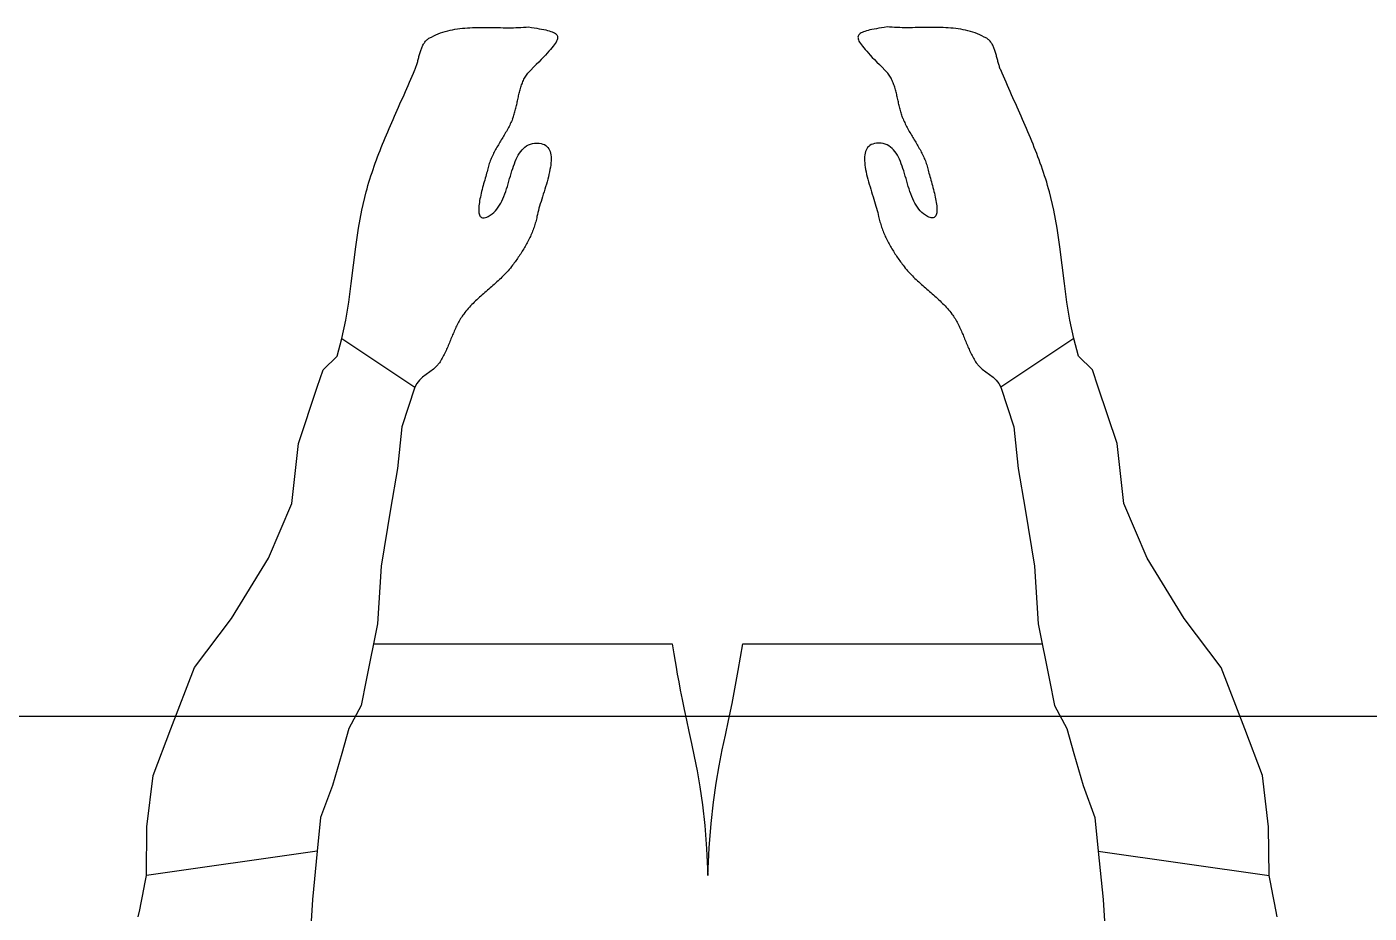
# Model space of a CAD drawing. Header units: millimetres. Extents: x -155 to 94595, y -3153 to 63413.
# Drawn here: x 90426 to 91001, y 42003 to 42382 of the extents above; entities that cross this region are included whole.
import ezdxf

# ---------------------------------------------------------------- set-up
doc = ezdxf.new("R2010")
doc.units = ezdxf.units.MM
doc.layers.add('int', color=185, linetype='Continuous')

msp = doc.modelspace()

# ---------------------------------------------------------------- linework, layer by layer
at = {"layer": 'int'}
for p, q in [((90596.835, 42376.253), (90597.11, 42376.527)), ((90597.11, 42376.527), (90597.4, 42376.785)), ((90597.4, 42376.785), (90597.707, 42377.026)), ((90597.707, 42377.026), (90598.032, 42377.25)), ((90598.032, 42377.25), (90598.375, 42377.456)), ((90598.375, 42377.456), (90598.737, 42377.642)), ((90598.737, 42377.642), (90599.119, 42377.809)), ((90599.119, 42377.809), (90600.084, 42378.295)), ((90600.084, 42378.295), (90601.06, 42378.741)), ((90601.06, 42378.741), (90602.045, 42379.151)), ((90602.045, 42379.151), (90603.041, 42379.524)), ((90603.041, 42379.524), (90604.045, 42379.864)), ((90604.045, 42379.864), (90605.059, 42380.17)), ((90605.059, 42380.17), (90606.08, 42380.446)), ((90606.08, 42380.446), (90607.11, 42380.692)), ((90607.11, 42380.692), (90608.147, 42380.91)), ((90608.147, 42380.91), (90609.192, 42381.102)), ((90609.192, 42381.102), (90610.243, 42381.269)), ((90610.243, 42381.269), (90611.3, 42381.413)), ((90611.3, 42381.413), (90612.363, 42381.535)), ((90612.363, 42381.535), (90613.432, 42381.636)), ((90613.432, 42381.636), (90614.506, 42381.719)), ((90614.506, 42381.719), (90615.584, 42381.785)), ((90615.584, 42381.785), (90616.666, 42381.835)), ((90616.666, 42381.835), (90617.753, 42381.872)), ((90617.753, 42381.872), (90618.842, 42381.896)), ((90618.842, 42381.896), (90619.935, 42381.909)), ((90619.935, 42381.909), (90621.03, 42381.912)), ((90621.03, 42381.912), (90622.127, 42381.908)), ((90622.127, 42381.908), (90623.226, 42381.898)), ((90623.226, 42381.898), (90624.326, 42381.883)), ((90624.326, 42381.883), (90625.427, 42381.865)), ((90625.427, 42381.865), (90626.528, 42381.846)), ((90626.528, 42381.846), (90627.63, 42381.826)), ((90627.63, 42381.826), (90628.73, 42381.808)), ((90628.73, 42381.808), (90629.831, 42381.793)), ((90629.831, 42381.793), (90630.929, 42381.783)), ((90630.929, 42381.783), (90632.027, 42381.779)), ((90632.027, 42381.779), (90633.122, 42381.783)), ((90633.122, 42381.783), (90634.214, 42381.796)), ((90634.214, 42381.796), (90635.304, 42381.82)), ((90635.304, 42381.82), (90636.39, 42381.856)), ((90636.39, 42381.856), (90637.473, 42381.906)), ((90637.473, 42381.906), (90638.551, 42381.972)), ((90638.551, 42381.972), (90639.624, 42382.055)), ((90639.624, 42382.055), (90640.693, 42382.157)), ((90640.693, 42382.157), (90641.944, 42381.948)), ((90641.944, 42381.948), (90643.129, 42381.748)), ((90643.129, 42381.748), (90644.247, 42381.556)), ((90644.247, 42381.556), (90645.3, 42381.368)), ((90645.3, 42381.368), (90646.287, 42381.183)), ((90646.287, 42381.183), (90647.208, 42380.999)), ((90647.208, 42380.999), (90648.064, 42380.814)), ((90648.064, 42380.814), (90648.853, 42380.626)), ((90648.853, 42380.626), (90649.576, 42380.433)), ((90649.576, 42380.433), (90650.232, 42380.233)), ((90650.232, 42380.233), (90650.823, 42380.024)), ((90650.823, 42380.024), (90651.348, 42379.804)), ((90651.348, 42379.804), (90651.806, 42379.571)), ((90651.806, 42379.571), (90652.198, 42379.323)), ((90652.198, 42379.323), (90652.524, 42379.058)), ((90652.524, 42379.058), (90652.784, 42378.774)), ((90652.949, 42376.559), (90652.744, 42376.085)), ((90652.784, 42378.774), (90652.977, 42378.469)), ((90653.087, 42376.999), (90652.949, 42376.559)), ((90652.977, 42378.469), (90653.104, 42378.141)), ((90653.159, 42377.408), (90653.087, 42376.999)), ((90653.104, 42378.141), (90653.165, 42377.788)), ((90653.165, 42377.788), (90653.159, 42377.408)), ((90781.832, 42378.141), (90781.771, 42377.788)), ((90781.771, 42377.788), (90781.777, 42377.408)), ((90781.777, 42377.408), (90781.849, 42376.999)), ((90781.959, 42378.469), (90781.832, 42378.141)), ((90781.849, 42376.999), (90781.988, 42376.559)), ((90782.153, 42378.774), (90781.959, 42378.469)), ((90781.988, 42376.559), (90782.193, 42376.085)), ((90782.412, 42379.058), (90782.153, 42378.774)), ((90782.738, 42379.323), (90782.412, 42379.058)), ((90783.13, 42379.571), (90782.738, 42379.323)), ((90783.589, 42379.804), (90783.13, 42379.571)), ((90784.113, 42380.024), (90783.589, 42379.804)), ((90784.704, 42380.233), (90784.113, 42380.024)), ((90785.361, 42380.433), (90784.704, 42380.233)), ((90786.084, 42380.626), (90785.361, 42380.433)), ((90786.873, 42380.814), (90786.084, 42380.626)), ((90787.728, 42380.999), (90786.873, 42380.814)), ((90788.649, 42381.183), (90787.728, 42380.999)), ((90789.636, 42381.368), (90788.649, 42381.183)), ((90790.689, 42381.556), (90789.636, 42381.368)), ((90791.808, 42381.748), (90790.689, 42381.556)), ((90792.993, 42381.948), (90791.808, 42381.748)), ((90794.243, 42382.157), (90792.993, 42381.948)), ((90795.312, 42382.055), (90794.243, 42382.157)), ((90796.386, 42381.972), (90795.312, 42382.055)), ((90797.464, 42381.906), (90796.386, 42381.972)), ((90798.547, 42381.856), (90797.464, 42381.906)), ((90799.633, 42381.82), (90798.547, 42381.856)), ((90800.722, 42381.796), (90799.633, 42381.82)), ((90801.815, 42381.783), (90800.722, 42381.796)), ((90802.91, 42381.779), (90801.815, 42381.783)), ((90804.007, 42381.783), (90802.91, 42381.779)), ((90805.106, 42381.793), (90804.007, 42381.783)), ((90806.206, 42381.808), (90805.106, 42381.793)), ((90807.307, 42381.826), (90806.206, 42381.808)), ((90808.408, 42381.846), (90807.307, 42381.826)), ((90809.51, 42381.865), (90808.408, 42381.846)), ((90810.611, 42381.883), (90809.51, 42381.865)), ((90811.711, 42381.898), (90810.611, 42381.883)), ((90812.81, 42381.908), (90811.711, 42381.898)), ((90813.907, 42381.912), (90812.81, 42381.908)), ((90815.002, 42381.909), (90813.907, 42381.912)), ((90816.094, 42381.896), (90815.002, 42381.909)), ((90817.184, 42381.872), (90816.094, 42381.896)), ((90818.27, 42381.835), (90817.184, 42381.872)), ((90819.353, 42381.785), (90818.27, 42381.835)), ((90820.431, 42381.719), (90819.353, 42381.785)), ((90821.505, 42381.636), (90820.431, 42381.719)), ((90822.573, 42381.535), (90821.505, 42381.636)), ((90823.637, 42381.413), (90822.573, 42381.535)), ((90824.694, 42381.269), (90823.637, 42381.413)), ((90825.745, 42381.102), (90824.694, 42381.269)), ((90826.789, 42380.91), (90825.745, 42381.102)), ((90827.827, 42380.692), (90826.789, 42380.91)), ((90828.856, 42380.446), (90827.827, 42380.692)), ((90829.878, 42380.17), (90828.856, 42380.446)), ((90830.891, 42379.864), (90829.878, 42380.17)), ((90831.896, 42379.524), (90830.891, 42379.864)), ((90832.891, 42379.151), (90831.896, 42379.524)), ((90833.877, 42378.741), (90832.891, 42379.151)), ((90834.853, 42378.295), (90833.877, 42378.741)), ((90835.818, 42377.809), (90834.853, 42378.295)), ((90836.2, 42377.642), (90835.818, 42377.809)), ((90836.562, 42377.456), (90836.2, 42377.642)), ((90836.905, 42377.25), (90836.562, 42377.456)), ((90837.23, 42377.026), (90836.905, 42377.25)), ((90837.537, 42376.785), (90837.23, 42377.026)), ((90837.827, 42376.527), (90837.537, 42376.785)), ((90838.101, 42376.253), (90837.827, 42376.527)), ((90594.022, 42370.339), (90594.141, 42370.762)), ((90594.141, 42370.762), (90594.264, 42371.182)), ((90594.264, 42371.182), (90594.392, 42371.598)), ((90594.392, 42371.598), (90594.525, 42372.008)), ((90594.525, 42372.008), (90594.665, 42372.413)), ((90594.665, 42372.413), (90594.812, 42372.81)), ((90594.812, 42372.81), (90594.967, 42373.201)), ((90594.967, 42373.201), (90595.13, 42373.583)), ((90595.13, 42373.583), (90595.303, 42373.956)), ((90595.303, 42373.956), (90595.485, 42374.32)), ((90595.485, 42374.32), (90595.679, 42374.673)), ((90595.679, 42374.673), (90595.884, 42375.014)), ((90595.884, 42375.014), (90596.101, 42375.344)), ((90596.101, 42375.344), (90596.332, 42375.661)), ((90596.332, 42375.661), (90596.576, 42375.964)), ((90596.576, 42375.964), (90596.835, 42376.253)), ((90648.707, 42370.872), (90647.902, 42370.012)), ((90649.445, 42371.681), (90648.707, 42370.872)), ((90650.116, 42372.441), (90649.445, 42371.681)), ((90650.72, 42373.155), (90650.116, 42372.441)), ((90651.258, 42373.823), (90650.72, 42373.155)), ((90651.729, 42374.448), (90651.258, 42373.823)), ((90652.134, 42375.032), (90651.729, 42374.448)), ((90652.472, 42375.577), (90652.134, 42375.032)), ((90652.744, 42376.085), (90652.472, 42375.577)), ((90782.193, 42376.085), (90782.464, 42375.577)), ((90782.464, 42375.577), (90782.802, 42375.032)), ((90782.802, 42375.032), (90783.207, 42374.448)), ((90783.207, 42374.448), (90783.678, 42373.823)), ((90783.678, 42373.823), (90784.216, 42373.155)), ((90784.216, 42373.155), (90784.821, 42372.441)), ((90784.821, 42372.441), (90785.492, 42371.681)), ((90785.492, 42371.681), (90786.23, 42370.872)), ((90786.23, 42370.872), (90787.035, 42370.012)), ((90838.36, 42375.964), (90838.101, 42376.253)), ((90838.605, 42375.661), (90838.36, 42375.964)), ((90838.835, 42375.344), (90838.605, 42375.661)), ((90839.053, 42375.014), (90838.835, 42375.344)), ((90839.258, 42374.673), (90839.053, 42375.014)), ((90839.451, 42374.32), (90839.258, 42374.673)), ((90839.634, 42373.956), (90839.451, 42374.32)), ((90839.807, 42373.583), (90839.634, 42373.956)), ((90839.97, 42373.201), (90839.807, 42373.583)), ((90840.125, 42372.81), (90839.97, 42373.201)), ((90840.272, 42372.413), (90840.125, 42372.81)), ((90840.412, 42372.008), (90840.272, 42372.413)), ((90840.545, 42371.598), (90840.412, 42372.008)), ((90840.673, 42371.182), (90840.545, 42371.598)), ((90840.796, 42370.762), (90840.673, 42371.182)), ((90840.915, 42370.339), (90840.796, 42370.762)), ((90592.507, 42364.856), (90592.641, 42365.256)), ((90592.641, 42365.256), (90592.769, 42365.663)), ((90592.769, 42365.663), (90592.893, 42366.075)), ((90592.893, 42366.075), (90593.012, 42366.492)), ((90593.012, 42366.492), (90593.128, 42366.914)), ((90593.128, 42366.914), (90593.241, 42367.338)), ((90593.241, 42367.338), (90593.352, 42367.765)), ((90593.352, 42367.765), (90593.462, 42368.194)), ((90593.462, 42368.194), (90593.572, 42368.624)), ((90593.572, 42368.624), (90593.682, 42369.054)), ((90593.682, 42369.054), (90593.793, 42369.484)), ((90593.793, 42369.484), (90593.906, 42369.912)), ((90593.906, 42369.912), (90594.022, 42370.339)), ((90644.015, 42366.021), (90642.876, 42364.876)), ((90645.087, 42367.105), (90644.015, 42366.021)), ((90646.092, 42368.131), (90645.087, 42367.105)), ((90647.03, 42369.099), (90646.092, 42368.131)), ((90647.902, 42370.012), (90647.03, 42369.099)), ((90787.035, 42370.012), (90787.906, 42369.099)), ((90787.906, 42369.099), (90788.845, 42368.131)), ((90788.845, 42368.131), (90789.85, 42367.105)), ((90789.85, 42367.105), (90790.922, 42366.021)), ((90790.922, 42366.021), (90792.061, 42364.876)), ((90841.031, 42369.912), (90840.915, 42370.339)), ((90841.144, 42369.484), (90841.031, 42369.912)), ((90841.255, 42369.054), (90841.144, 42369.484)), ((90841.365, 42368.624), (90841.255, 42369.054)), ((90841.475, 42368.194), (90841.365, 42368.624)), ((90841.585, 42367.765), (90841.475, 42368.194)), ((90841.696, 42367.338), (90841.585, 42367.765)), ((90841.809, 42366.914), (90841.696, 42367.338)), ((90841.925, 42366.492), (90841.809, 42366.914)), ((90842.044, 42366.075), (90841.925, 42366.492)), ((90842.167, 42365.663), (90842.044, 42366.075)), ((90842.295, 42365.256), (90842.167, 42365.663)), ((90842.429, 42364.856), (90842.295, 42365.256)), ((90589.759, 42358.405), (90590.341, 42359.728)), ((90590.341, 42359.728), (90590.919, 42361.051)), ((90590.919, 42361.051), (90591.494, 42362.375)), ((90591.494, 42362.375), (90592.065, 42363.701)), ((90592.065, 42363.701), (90592.22, 42364.078)), ((90592.22, 42364.078), (90592.367, 42364.463)), ((90592.367, 42364.463), (90592.507, 42364.856)), ((90638.534, 42359.221), (90638.758, 42359.695)), ((90638.758, 42359.695), (90638.995, 42360.162)), ((90638.995, 42360.162), (90639.245, 42360.623)), ((90639.245, 42360.623), (90639.51, 42361.077)), ((90639.51, 42361.077), (90639.79, 42361.524)), ((90639.79, 42361.524), (90640.085, 42361.964)), ((90640.085, 42361.964), (90640.397, 42362.395)), ((90641.67, 42363.668), (90640.397, 42362.395)), ((90642.876, 42364.876), (90641.67, 42363.668)), ((90792.061, 42364.876), (90793.266, 42363.668)), ((90793.266, 42363.668), (90794.539, 42362.395)), ((90794.851, 42361.964), (90794.539, 42362.395)), ((90795.147, 42361.524), (90794.851, 42361.964)), ((90795.427, 42361.077), (90795.147, 42361.524)), ((90795.691, 42360.623), (90795.427, 42361.077)), ((90795.942, 42360.162), (90795.691, 42360.623)), ((90796.179, 42359.695), (90795.942, 42360.162)), ((90796.403, 42359.221), (90796.179, 42359.695)), ((90842.569, 42364.463), (90842.429, 42364.856)), ((90842.717, 42364.078), (90842.569, 42364.463)), ((90842.872, 42363.701), (90842.717, 42364.078)), ((90843.443, 42362.375), (90842.872, 42363.701)), ((90844.017, 42361.051), (90843.443, 42362.375)), ((90844.596, 42359.728), (90844.017, 42361.051)), ((90845.178, 42358.405), (90844.596, 42359.728)), ((90587.41, 42353.121), (90587.999, 42354.441)), ((90587.999, 42354.441), (90588.588, 42355.762)), ((90588.588, 42355.762), (90589.174, 42357.083)), ((90589.174, 42357.083), (90589.759, 42358.405)), ((90636.59, 42353.174), (90636.715, 42353.696)), ((90636.715, 42353.696), (90636.845, 42354.216)), ((90636.845, 42354.216), (90636.98, 42354.733)), ((90636.98, 42354.733), (90637.12, 42355.248)), ((90637.12, 42355.248), (90637.267, 42355.759)), ((90637.267, 42355.759), (90637.421, 42356.267)), ((90637.421, 42356.267), (90637.582, 42356.771)), ((90637.582, 42356.771), (90637.753, 42357.271)), ((90637.753, 42357.271), (90637.932, 42357.766)), ((90637.932, 42357.766), (90638.122, 42358.256)), ((90638.122, 42358.256), (90638.322, 42358.741)), ((90638.322, 42358.741), (90638.534, 42359.221)), ((90796.614, 42358.741), (90796.403, 42359.221)), ((90796.815, 42358.256), (90796.614, 42358.741)), ((90797.004, 42357.766), (90796.815, 42358.256)), ((90797.184, 42357.271), (90797.004, 42357.766)), ((90797.354, 42356.771), (90797.184, 42357.271)), ((90797.516, 42356.267), (90797.354, 42356.771)), ((90797.67, 42355.759), (90797.516, 42356.267)), ((90797.817, 42355.248), (90797.67, 42355.759)), ((90797.957, 42354.733), (90797.817, 42355.248)), ((90798.092, 42354.216), (90797.957, 42354.733)), ((90798.221, 42353.696), (90798.092, 42354.216)), ((90798.347, 42353.174), (90798.221, 42353.696)), ((90845.762, 42357.083), (90845.178, 42358.405)), ((90846.349, 42355.762), (90845.762, 42357.083)), ((90846.937, 42354.441), (90846.349, 42355.762)), ((90847.527, 42353.121), (90846.937, 42354.441)), ((90584.46, 42346.517), (90585.048, 42347.839)), ((90585.048, 42347.839), (90585.638, 42349.16)), ((90585.638, 42349.16), (90586.229, 42350.48)), ((90586.229, 42350.48), (90586.819, 42351.801)), ((90586.819, 42351.801), (90587.41, 42353.121)), ((90635.285, 42347.386), (90635.411, 42347.91)), ((90635.411, 42347.91), (90635.533, 42348.435)), ((90635.533, 42348.435), (90635.653, 42348.961)), ((90635.653, 42348.961), (90635.77, 42349.488)), ((90635.77, 42349.488), (90635.886, 42350.016)), ((90635.886, 42350.016), (90636.001, 42350.543)), ((90636.001, 42350.543), (90636.116, 42351.071)), ((90636.116, 42351.071), (90636.232, 42351.598)), ((90636.232, 42351.598), (90636.349, 42352.125)), ((90636.349, 42352.125), (90636.468, 42352.65)), ((90636.468, 42352.65), (90636.59, 42353.174)), ((90798.469, 42352.65), (90798.347, 42353.174)), ((90798.588, 42352.125), (90798.469, 42352.65)), ((90798.705, 42351.598), (90798.588, 42352.125)), ((90798.821, 42351.071), (90798.705, 42351.598)), ((90798.936, 42350.543), (90798.821, 42351.071)), ((90799.051, 42350.016), (90798.936, 42350.543)), ((90799.167, 42349.488), (90799.051, 42350.016)), ((90799.284, 42348.961), (90799.167, 42349.488)), ((90799.403, 42348.435), (90799.284, 42348.961)), ((90799.526, 42347.91), (90799.403, 42348.435)), ((90799.652, 42347.386), (90799.526, 42347.91)), ((90848.117, 42351.801), (90847.527, 42353.121)), ((90848.708, 42350.48), (90848.117, 42351.801)), ((90849.299, 42349.16), (90848.708, 42350.48)), ((90849.888, 42347.839), (90849.299, 42349.16)), ((90850.477, 42346.517), (90849.888, 42347.839)), ((90582.127, 42341.223), (90582.706, 42342.548)), ((90582.706, 42342.548), (90583.288, 42343.872)), ((90583.288, 42343.872), (90583.873, 42345.195)), ((90583.873, 42345.195), (90584.46, 42346.517)), ((90633.638, 42342.246), (90633.4, 42341.696)), ((90633.866, 42342.801), (90633.638, 42342.246)), ((90633.866, 42342.801), (90634.057, 42343.295)), ((90634.057, 42343.295), (90634.239, 42343.794)), ((90634.239, 42343.794), (90634.411, 42344.297)), ((90634.411, 42344.297), (90634.574, 42344.804)), ((90634.574, 42344.804), (90634.729, 42345.315)), ((90634.729, 42345.315), (90634.877, 42345.828)), ((90634.877, 42345.828), (90635.018, 42346.345)), ((90635.018, 42346.345), (90635.154, 42346.865)), ((90635.154, 42346.865), (90635.285, 42347.386)), ((90799.783, 42346.865), (90799.652, 42347.386)), ((90799.918, 42346.345), (90799.783, 42346.865)), ((90800.06, 42345.828), (90799.918, 42346.345)), ((90800.208, 42345.315), (90800.06, 42345.828)), ((90800.363, 42344.804), (90800.208, 42345.315)), ((90800.526, 42344.297), (90800.363, 42344.804)), ((90800.698, 42343.794), (90800.526, 42344.297)), ((90800.879, 42343.295), (90800.698, 42343.794)), ((90801.071, 42342.801), (90800.879, 42343.295)), ((90801.071, 42342.801), (90801.299, 42342.246)), ((90801.299, 42342.246), (90801.537, 42341.696)), ((90851.064, 42345.195), (90850.477, 42346.517)), ((90851.649, 42343.872), (90851.064, 42345.195)), ((90852.231, 42342.548), (90851.649, 42343.872)), ((90852.81, 42341.223), (90852.231, 42342.548)), ((90579.852, 42335.907), (90580.413, 42337.238)), ((90580.413, 42337.238), (90580.98, 42338.568)), ((90580.98, 42338.568), (90581.551, 42339.896)), ((90581.551, 42339.896), (90582.127, 42341.223)), ((90630.599, 42336.372), (90630.292, 42335.852)), ((90630.903, 42336.894), (90630.599, 42336.372)), ((90631.204, 42337.418), (90630.903, 42336.894)), ((90631.501, 42337.943), (90631.204, 42337.418)), ((90631.792, 42338.471), (90631.501, 42337.943)), ((90632.078, 42339.001), (90631.792, 42338.471)), ((90632.357, 42339.533), (90632.078, 42339.001)), ((90632.63, 42340.069), (90632.357, 42339.533)), ((90632.895, 42340.608), (90632.63, 42340.069)), ((90633.152, 42341.15), (90632.895, 42340.608)), ((90633.4, 42341.696), (90633.152, 42341.15)), ((90801.537, 42341.696), (90801.785, 42341.15)), ((90801.785, 42341.15), (90802.042, 42340.608)), ((90802.042, 42340.608), (90802.307, 42340.069)), ((90802.307, 42340.069), (90802.579, 42339.533)), ((90802.579, 42339.533), (90802.859, 42339.001)), ((90802.859, 42339.001), (90803.145, 42338.471)), ((90803.145, 42338.471), (90803.436, 42337.943)), ((90803.436, 42337.943), (90803.733, 42337.418)), ((90803.733, 42337.418), (90804.033, 42336.894)), ((90804.033, 42336.894), (90804.338, 42336.372)), ((90804.338, 42336.372), (90804.645, 42335.852)), ((90853.385, 42339.896), (90852.81, 42341.223)), ((90853.957, 42338.568), (90853.385, 42339.896)), ((90854.523, 42337.238), (90853.957, 42338.568)), ((90855.085, 42335.907), (90854.523, 42337.238)), ((90577.137, 42329.217), (90577.666, 42330.56)), ((90577.666, 42330.56), (90578.202, 42331.9)), ((90578.202, 42331.9), (90578.746, 42333.238)), ((90578.746, 42333.238), (90579.296, 42334.573)), ((90579.296, 42334.573), (90579.852, 42335.907)), ((90627.199, 42330.66), (90626.902, 42330.136)), ((90627.5, 42331.182), (90627.199, 42330.66)), ((90627.804, 42331.703), (90627.5, 42331.182)), ((90628.112, 42332.222), (90627.804, 42331.703)), ((90628.422, 42332.741), (90628.112, 42332.222)), ((90628.733, 42333.259), (90628.422, 42332.741)), ((90629.046, 42333.777), (90628.733, 42333.259)), ((90629.358, 42334.295), (90629.046, 42333.777)), ((90629.671, 42334.813), (90629.358, 42334.295)), ((90629.982, 42335.332), (90629.671, 42334.813)), ((90630.292, 42335.852), (90629.982, 42335.332)), ((90638.531, 42330.138), (90639.191, 42330.698)), ((90639.191, 42330.698), (90639.902, 42331.183)), ((90639.902, 42331.183), (90640.665, 42331.591)), ((90640.665, 42331.591), (90641.485, 42331.916)), ((90641.485, 42331.916), (90642.364, 42332.154)), ((90642.364, 42332.154), (90643.307, 42332.301)), ((90643.307, 42332.301), (90644.316, 42332.35)), ((90644.316, 42332.35), (90645.236, 42332.309)), ((90645.236, 42332.309), (90646.068, 42332.188)), ((90646.068, 42332.188), (90646.816, 42331.991)), ((90646.816, 42331.991), (90647.482, 42331.72)), ((90647.482, 42331.72), (90648.07, 42331.378)), ((90648.07, 42331.378), (90648.584, 42330.97)), ((90648.584, 42330.97), (90649.025, 42330.498)), ((90786.353, 42330.97), (90785.911, 42330.498)), ((90786.866, 42331.378), (90786.353, 42330.97)), ((90787.455, 42331.72), (90786.866, 42331.378)), ((90788.121, 42331.991), (90787.455, 42331.72)), ((90788.869, 42332.188), (90788.121, 42331.991)), ((90789.701, 42332.309), (90788.869, 42332.188)), ((90790.62, 42332.35), (90789.701, 42332.309)), ((90791.63, 42332.301), (90790.62, 42332.35)), ((90792.572, 42332.154), (90791.63, 42332.301)), ((90793.452, 42331.916), (90792.572, 42332.154)), ((90794.272, 42331.591), (90793.452, 42331.916)), ((90795.035, 42331.183), (90794.272, 42331.591)), ((90795.745, 42330.698), (90795.035, 42331.183)), ((90796.406, 42330.138), (90795.745, 42330.698)), ((90804.645, 42335.852), (90804.955, 42335.332)), ((90804.955, 42335.332), (90805.266, 42334.813)), ((90805.266, 42334.813), (90805.578, 42334.295)), ((90805.578, 42334.295), (90805.891, 42333.777)), ((90805.891, 42333.777), (90806.204, 42333.259)), ((90806.204, 42333.259), (90806.515, 42332.741)), ((90806.515, 42332.741), (90806.825, 42332.222)), ((90806.825, 42332.222), (90807.132, 42331.703)), ((90807.132, 42331.703), (90807.437, 42331.182)), ((90807.437, 42331.182), (90807.738, 42330.66)), ((90807.738, 42330.66), (90808.034, 42330.136)), ((90855.641, 42334.573), (90855.085, 42335.907)), ((90856.191, 42333.238), (90855.641, 42334.573)), ((90856.734, 42331.9), (90856.191, 42333.238)), ((90857.271, 42330.56), (90856.734, 42331.9)), ((90857.8, 42329.217), (90857.271, 42330.56)), ((90575.106, 42323.816), (90575.6, 42325.171)), ((90575.6, 42325.171), (90576.103, 42326.523)), ((90576.103, 42326.523), (90576.616, 42327.871)), ((90576.616, 42327.871), (90577.137, 42329.217)), ((90624.534, 42325.304), (90624.317, 42324.749)), ((90624.763, 42325.855), (90624.534, 42325.304)), ((90625.001, 42326.401), (90624.763, 42325.855)), ((90625.25, 42326.944), (90625.001, 42326.401)), ((90625.507, 42327.483), (90625.25, 42326.944)), ((90625.772, 42328.019), (90625.507, 42327.483)), ((90626.045, 42328.552), (90625.772, 42328.019)), ((90626.325, 42329.083), (90626.045, 42328.552)), ((90626.611, 42329.61), (90626.325, 42329.083)), ((90626.902, 42330.136), (90626.611, 42329.61)), ((90635.013, 42324.554), (90635.42, 42325.499)), ((90635.42, 42325.499), (90635.854, 42326.402)), ((90635.854, 42326.402), (90636.317, 42327.259)), ((90636.317, 42327.259), (90636.813, 42328.066)), ((90636.813, 42328.066), (90637.345, 42328.818)), ((90637.345, 42328.818), (90637.916, 42329.51)), ((90637.916, 42329.51), (90638.531, 42330.138)), ((90649.025, 42330.498), (90649.398, 42329.966)), ((90649.398, 42329.966), (90649.706, 42329.376)), ((90649.706, 42329.376), (90649.952, 42328.732)), ((90649.952, 42328.732), (90650.138, 42328.037)), ((90650.138, 42328.037), (90650.269, 42327.294)), ((90650.269, 42327.294), (90650.347, 42326.507)), ((90650.357, 42324.812), (90650.297, 42323.911)), ((90650.347, 42326.507), (90650.375, 42325.679)), ((90650.375, 42325.679), (90650.357, 42324.812)), ((90784.59, 42326.507), (90784.561, 42325.679)), ((90784.561, 42325.679), (90784.579, 42324.812)), ((90784.579, 42324.812), (90784.64, 42323.911)), ((90784.668, 42327.294), (90784.59, 42326.507)), ((90784.799, 42328.037), (90784.668, 42327.294)), ((90784.985, 42328.732), (90784.799, 42328.037)), ((90785.231, 42329.376), (90784.985, 42328.732)), ((90785.538, 42329.966), (90785.231, 42329.376)), ((90785.911, 42330.498), (90785.538, 42329.966)), ((90797.02, 42329.51), (90796.406, 42330.138)), ((90797.592, 42328.818), (90797.02, 42329.51)), ((90798.124, 42328.066), (90797.592, 42328.818)), ((90798.62, 42327.259), (90798.124, 42328.066)), ((90799.083, 42326.402), (90798.62, 42327.259)), ((90799.516, 42325.499), (90799.083, 42326.402)), ((90799.924, 42324.554), (90799.516, 42325.499)), ((90808.034, 42330.136), (90808.326, 42329.61)), ((90808.326, 42329.61), (90808.612, 42329.083)), ((90808.612, 42329.083), (90808.892, 42328.552)), ((90808.892, 42328.552), (90809.165, 42328.019)), ((90809.165, 42328.019), (90809.43, 42327.483)), ((90809.43, 42327.483), (90809.687, 42326.944)), ((90809.687, 42326.944), (90809.935, 42326.401)), ((90809.935, 42326.401), (90810.174, 42325.855)), ((90810.174, 42325.855), (90810.402, 42325.304)), ((90810.402, 42325.304), (90810.62, 42324.749)), ((90858.321, 42327.871), (90857.8, 42329.217)), ((90858.833, 42326.523), (90858.321, 42327.871)), ((90859.337, 42325.171), (90858.833, 42326.523)), ((90859.831, 42323.816), (90859.337, 42325.171)), ((90573.233, 42318.361), (90573.685, 42319.73)), ((90573.685, 42319.73), (90574.148, 42321.096)), ((90574.148, 42321.096), (90574.621, 42322.458)), ((90574.621, 42322.458), (90575.106, 42323.816)), ((90622.762, 42319.486), (90622.566, 42318.795)), ((90622.947, 42320.145), (90622.762, 42319.486)), ((90623.119, 42320.769), (90622.947, 42320.145)), ((90623.276, 42321.356), (90623.119, 42320.769)), ((90623.416, 42321.9), (90623.276, 42321.356)), ((90623.569, 42322.481), (90623.416, 42321.9)), ((90623.736, 42323.056), (90623.569, 42322.481)), ((90623.917, 42323.625), (90623.736, 42323.056)), ((90624.111, 42324.19), (90623.917, 42323.625)), ((90624.317, 42324.749), (90624.111, 42324.19)), ((90632.925, 42318.279), (90633.247, 42319.375)), ((90633.247, 42319.375), (90633.575, 42320.456)), ((90633.575, 42320.456), (90633.913, 42321.519)), ((90633.913, 42321.519), (90634.262, 42322.56)), ((90634.262, 42322.56), (90634.628, 42323.573)), ((90634.628, 42323.573), (90635.013, 42324.554)), ((90649.686, 42320.024), (90649.457, 42318.997)), ((90649.887, 42321.032), (90649.686, 42320.024)), ((90650.058, 42322.018), (90649.887, 42321.032)), ((90650.196, 42322.979), (90650.058, 42322.018)), ((90650.297, 42323.911), (90650.196, 42322.979)), ((90784.64, 42323.911), (90784.741, 42322.979)), ((90784.741, 42322.979), (90784.878, 42322.018)), ((90784.878, 42322.018), (90785.05, 42321.032)), ((90785.05, 42321.032), (90785.251, 42320.024)), ((90785.251, 42320.024), (90785.48, 42318.997)), ((90800.309, 42323.573), (90799.924, 42324.554)), ((90800.674, 42322.56), (90800.309, 42323.573)), ((90801.024, 42321.519), (90800.674, 42322.56)), ((90801.361, 42320.456), (90801.024, 42321.519)), ((90801.689, 42319.375), (90801.361, 42320.456)), ((90802.012, 42318.279), (90801.689, 42319.375)), ((90810.62, 42324.749), (90810.826, 42324.19)), ((90810.826, 42324.19), (90811.019, 42323.625)), ((90811.019, 42323.625), (90811.2, 42323.056)), ((90811.2, 42323.056), (90811.368, 42322.481)), ((90811.368, 42322.481), (90811.521, 42321.9)), ((90811.521, 42321.9), (90811.661, 42321.356)), ((90811.661, 42321.356), (90811.818, 42320.769)), ((90811.818, 42320.769), (90811.989, 42320.145)), ((90811.989, 42320.145), (90812.174, 42319.486)), ((90812.174, 42319.486), (90812.37, 42318.795)), ((90860.315, 42322.458), (90859.831, 42323.816)), ((90860.789, 42321.096), (90860.315, 42322.458)), ((90861.252, 42319.73), (90860.789, 42321.096)), ((90861.703, 42318.361), (90861.252, 42319.73)), ((90571.551, 42312.841), (90571.952, 42314.228)), ((90571.952, 42314.228), (90572.367, 42315.61)), ((90572.367, 42315.61), (90572.794, 42316.987)), ((90572.794, 42316.987), (90573.233, 42318.361)), ((90621.05, 42313.369), (90620.836, 42312.55)), ((90621.268, 42314.184), (90621.05, 42313.369)), ((90621.489, 42314.991), (90621.268, 42314.184)), ((90621.711, 42315.787), (90621.489, 42314.991)), ((90621.931, 42316.569), (90621.711, 42315.787)), ((90622.149, 42317.334), (90621.931, 42316.569)), ((90622.361, 42318.077), (90622.149, 42317.334)), ((90622.566, 42318.795), (90622.361, 42318.077)), ((90631.283, 42312.76), (90631.627, 42313.855)), ((90631.627, 42313.855), (90631.959, 42314.958)), ((90631.959, 42314.958), (90632.285, 42316.067)), ((90632.285, 42316.067), (90632.605, 42317.175)), ((90632.605, 42317.175), (90632.925, 42318.279)), ((90648.017, 42313.697), (90647.692, 42312.626)), ((90648.334, 42314.768), (90648.017, 42313.697)), ((90648.639, 42315.837), (90648.334, 42314.768)), ((90648.931, 42316.901), (90648.639, 42315.837)), ((90649.204, 42317.955), (90648.931, 42316.901)), ((90649.457, 42318.997), (90649.204, 42317.955)), ((90785.48, 42318.997), (90785.732, 42317.955)), ((90785.732, 42317.955), (90786.006, 42316.901)), ((90786.006, 42316.901), (90786.297, 42315.837)), ((90786.297, 42315.837), (90786.603, 42314.768)), ((90786.603, 42314.768), (90786.92, 42313.697)), ((90786.92, 42313.697), (90787.245, 42312.626)), ((90802.331, 42317.175), (90802.012, 42318.279)), ((90802.652, 42316.067), (90802.331, 42317.175)), ((90802.977, 42314.958), (90802.652, 42316.067)), ((90803.31, 42313.855), (90802.977, 42314.958)), ((90803.654, 42312.76), (90803.31, 42313.855)), ((90812.37, 42318.795), (90812.576, 42318.077)), ((90812.576, 42318.077), (90812.788, 42317.334)), ((90812.788, 42317.334), (90813.005, 42316.569)), ((90813.005, 42316.569), (90813.226, 42315.787)), ((90813.226, 42315.787), (90813.448, 42314.991)), ((90813.448, 42314.991), (90813.669, 42314.184)), ((90813.669, 42314.184), (90813.887, 42313.369)), ((90813.887, 42313.369), (90814.101, 42312.55)), ((90862.143, 42316.987), (90861.703, 42318.361)), ((90862.57, 42315.61), (90862.143, 42316.987)), ((90862.984, 42314.228), (90862.57, 42315.61)), ((90863.385, 42312.841), (90862.984, 42314.228)), ((90569.324, 42303.725), (90571.164, 42311.45)), ((90571.164, 42311.45), (90571.551, 42312.841)), ((90619.764, 42307.741), (90619.639, 42306.989)), ((90619.908, 42308.513), (90619.764, 42307.741)), ((90620.068, 42309.301), (90619.908, 42308.513)), ((90620.243, 42310.103), (90620.068, 42309.301)), ((90620.431, 42310.913), (90620.243, 42310.103)), ((90620.629, 42311.73), (90620.431, 42310.913)), ((90620.836, 42312.55), (90620.629, 42311.73)), ((90628.798, 42306.649), (90629.279, 42307.59)), ((90629.279, 42307.59), (90629.729, 42308.569)), ((90629.729, 42308.569), (90630.151, 42309.579)), ((90630.151, 42309.579), (90630.548, 42310.618)), ((90630.548, 42310.618), (90630.924, 42311.68)), ((90630.924, 42311.68), (90631.283, 42312.76)), ((90646.374, 42308.413), (90646.056, 42307.394)), ((90646.7, 42309.449), (90646.374, 42308.413)), ((90647.03, 42310.499), (90646.7, 42309.449)), ((90647.362, 42311.559), (90647.03, 42310.499)), ((90647.692, 42312.626), (90647.362, 42311.559)), ((90787.245, 42312.626), (90787.575, 42311.559)), ((90787.575, 42311.559), (90787.907, 42310.499)), ((90787.907, 42310.499), (90788.237, 42309.449)), ((90788.237, 42309.449), (90788.563, 42308.413)), ((90788.563, 42308.413), (90788.881, 42307.394)), ((90804.012, 42311.68), (90803.654, 42312.76)), ((90804.388, 42310.618), (90804.012, 42311.68)), ((90804.786, 42309.579), (90804.388, 42310.618)), ((90805.208, 42308.569), (90804.786, 42309.579)), ((90805.658, 42307.59), (90805.208, 42308.569)), ((90806.139, 42306.649), (90805.658, 42307.59)), ((90814.101, 42312.55), (90814.308, 42311.73)), ((90814.308, 42311.73), (90814.506, 42310.913)), ((90814.506, 42310.913), (90814.693, 42310.103)), ((90814.693, 42310.103), (90814.868, 42309.301)), ((90814.868, 42309.301), (90815.029, 42308.513)), ((90815.029, 42308.513), (90815.172, 42307.741)), ((90815.172, 42307.741), (90815.298, 42306.989)), ((90863.773, 42311.45), (90863.385, 42312.841)), ((90865.613, 42303.725), (90863.773, 42311.45)), ((90567.9, 42295.913), (90569.324, 42303.725)), ((90619.363, 42304.247), (90619.361, 42303.645)), ((90619.361, 42303.645), (90619.388, 42303.084)), ((90619.395, 42304.886), (90619.363, 42304.247)), ((90619.388, 42303.084), (90619.448, 42302.566)), ((90619.452, 42305.558), (90619.395, 42304.886)), ((90619.448, 42302.566), (90619.543, 42302.095)), ((90619.534, 42306.26), (90619.452, 42305.558)), ((90619.639, 42306.989), (90619.534, 42306.26)), ((90619.543, 42302.095), (90619.674, 42301.674)), ((90624.269, 42301.48), (90625.064, 42302.034)), ((90625.064, 42302.034), (90625.804, 42302.657)), ((90625.804, 42302.657), (90626.492, 42303.344)), ((90626.492, 42303.344), (90627.132, 42304.092)), ((90627.132, 42304.092), (90627.728, 42304.895)), ((90627.728, 42304.895), (90628.282, 42305.749)), ((90628.282, 42305.749), (90628.798, 42306.649)), ((90644.49, 42301.811), (90644.316, 42300.999)), ((90644.695, 42302.662), (90644.49, 42301.811)), ((90644.926, 42303.549), (90644.695, 42302.662)), ((90645.181, 42304.469), (90644.926, 42303.549)), ((90645.456, 42305.418), (90645.181, 42304.469)), ((90645.749, 42306.394), (90645.456, 42305.418)), ((90646.056, 42307.394), (90645.749, 42306.394)), ((90788.881, 42307.394), (90789.188, 42306.394)), ((90789.188, 42306.394), (90789.48, 42305.418)), ((90789.48, 42305.418), (90789.756, 42304.469)), ((90789.756, 42304.469), (90790.011, 42303.549)), ((90790.011, 42303.549), (90790.242, 42302.662)), ((90790.242, 42302.662), (90790.446, 42301.811)), ((90790.446, 42301.811), (90790.62, 42300.999)), ((90806.655, 42305.749), (90806.139, 42306.649)), ((90807.209, 42304.895), (90806.655, 42305.749)), ((90807.804, 42304.092), (90807.209, 42304.895)), ((90808.444, 42303.344), (90807.804, 42304.092)), ((90809.133, 42302.657), (90808.444, 42303.344)), ((90809.873, 42302.034), (90809.133, 42302.657)), ((90810.668, 42301.48), (90809.873, 42302.034)), ((90815.394, 42302.095), (90815.263, 42301.674)), ((90815.298, 42306.989), (90815.402, 42306.26)), ((90815.488, 42302.566), (90815.394, 42302.095)), ((90815.402, 42306.26), (90815.484, 42305.558)), ((90815.484, 42305.558), (90815.542, 42304.886)), ((90815.548, 42303.084), (90815.488, 42302.566)), ((90815.542, 42304.886), (90815.573, 42304.247)), ((90815.576, 42303.645), (90815.548, 42303.084)), ((90815.573, 42304.247), (90815.576, 42303.645)), ((90867.036, 42295.913), (90865.613, 42303.725)), ((90619.674, 42301.674), (90619.843, 42301.308)), ((90619.843, 42301.308), (90620.052, 42300.999)), ((90620.052, 42300.999), (90620.304, 42300.751)), ((90620.304, 42300.751), (90620.6, 42300.566)), ((90620.6, 42300.566), (90620.942, 42300.45)), ((90620.942, 42300.45), (90621.332, 42300.404)), ((90621.332, 42300.404), (90621.773, 42300.433)), ((90621.773, 42300.433), (90622.266, 42300.539)), ((90622.266, 42300.539), (90622.813, 42300.727)), ((90622.813, 42300.727), (90623.416, 42300.999)), ((90623.416, 42300.999), (90624.269, 42301.48)), ((90643.05, 42296.362), (90642.85, 42295.794)), ((90643.242, 42296.931), (90643.05, 42296.362)), ((90643.424, 42297.504), (90643.242, 42296.931)), ((90643.597, 42298.08), (90643.424, 42297.504)), ((90643.761, 42298.658), (90643.597, 42298.08)), ((90643.915, 42299.239), (90643.761, 42298.658)), ((90644.059, 42299.823), (90643.915, 42299.239)), ((90644.193, 42300.41), (90644.059, 42299.823)), ((90644.316, 42300.999), (90644.193, 42300.41)), ((90790.62, 42300.999), (90790.744, 42300.41)), ((90790.744, 42300.41), (90790.878, 42299.823)), ((90790.878, 42299.823), (90791.022, 42299.239)), ((90791.022, 42299.239), (90791.176, 42298.658)), ((90791.176, 42298.658), (90791.339, 42298.08)), ((90791.339, 42298.08), (90791.513, 42297.504)), ((90791.513, 42297.504), (90791.695, 42296.931)), ((90791.695, 42296.931), (90791.886, 42296.362)), ((90791.886, 42296.362), (90792.087, 42295.794)), ((90811.521, 42300.999), (90810.668, 42301.48)), ((90812.124, 42300.727), (90811.521, 42300.999)), ((90812.671, 42300.539), (90812.124, 42300.727)), ((90813.164, 42300.433), (90812.671, 42300.539)), ((90813.604, 42300.404), (90813.164, 42300.433)), ((90813.995, 42300.45), (90813.604, 42300.404)), ((90814.337, 42300.566), (90813.995, 42300.45)), ((90814.633, 42300.751), (90814.337, 42300.566)), ((90814.884, 42300.999), (90814.633, 42300.751)), ((90815.094, 42301.308), (90814.884, 42300.999)), ((90815.263, 42301.674), (90815.094, 42301.308)), ((90566.761, 42288.042), (90567.9, 42295.913)), ((90640.412, 42290.279), (90640.13, 42289.743)), ((90640.688, 42290.818), (90640.412, 42290.279)), ((90640.958, 42291.36), (90640.688, 42290.818)), ((90641.22, 42291.904), (90640.958, 42291.36)), ((90641.476, 42292.451), (90641.22, 42291.904)), ((90641.724, 42293.002), (90641.476, 42292.451)), ((90641.965, 42293.555), (90641.724, 42293.002)), ((90642.199, 42294.11), (90641.965, 42293.555)), ((90642.424, 42294.669), (90642.199, 42294.11)), ((90642.641, 42295.23), (90642.424, 42294.669)), ((90642.85, 42295.794), (90642.641, 42295.23)), ((90792.087, 42295.794), (90792.296, 42295.23)), ((90792.296, 42295.23), (90792.513, 42294.669)), ((90792.513, 42294.669), (90792.738, 42294.11)), ((90792.738, 42294.11), (90792.971, 42293.555)), ((90792.971, 42293.555), (90793.212, 42293.002)), ((90793.212, 42293.002), (90793.461, 42292.451)), ((90793.461, 42292.451), (90793.716, 42291.904)), ((90793.716, 42291.904), (90793.979, 42291.36)), ((90793.979, 42291.36), (90794.248, 42290.818)), ((90794.248, 42290.818), (90794.524, 42290.279)), ((90794.524, 42290.279), (90794.806, 42289.743)), ((90868.175, 42288.042), (90867.036, 42295.913)), ((90565.775, 42280.139), (90566.761, 42288.042)), ((90637.009, 42284.54), (90636.673, 42284.035)), ((90637.343, 42285.047), (90637.009, 42284.54)), ((90637.672, 42285.558), (90637.343, 42285.047)), ((90637.996, 42286.071), (90637.672, 42285.558)), ((90638.317, 42286.587), (90637.996, 42286.071)), ((90638.632, 42287.106), (90638.317, 42286.587)), ((90638.942, 42287.628), (90638.632, 42287.106)), ((90639.248, 42288.152), (90638.942, 42287.628)), ((90639.548, 42288.68), (90639.248, 42288.152)), ((90639.842, 42289.21), (90639.548, 42288.68)), ((90640.13, 42289.743), (90639.842, 42289.21)), ((90794.806, 42289.743), (90795.095, 42289.21)), ((90795.095, 42289.21), (90795.389, 42288.68)), ((90795.389, 42288.68), (90795.689, 42288.152)), ((90795.689, 42288.152), (90795.994, 42287.628)), ((90795.994, 42287.628), (90796.305, 42287.106)), ((90796.305, 42287.106), (90796.62, 42286.587)), ((90796.62, 42286.587), (90796.94, 42286.071)), ((90796.94, 42286.071), (90797.265, 42285.558)), ((90797.265, 42285.558), (90797.594, 42285.047)), ((90797.594, 42285.047), (90797.927, 42284.54)), ((90797.927, 42284.54), (90798.264, 42284.035)), ((90869.162, 42280.139), (90868.175, 42288.042)), ((90564.809, 42272.231), (90565.775, 42280.139)), ((90632.931, 42278.905), (90632.447, 42278.324)), ((90633.404, 42279.497), (90632.931, 42278.905)), ((90633.866, 42280.099), (90633.404, 42279.497)), ((90634.225, 42280.581), (90633.866, 42280.099)), ((90634.583, 42281.066), (90634.225, 42280.581)), ((90634.938, 42281.553), (90634.583, 42281.066)), ((90635.291, 42282.044), (90634.938, 42281.553)), ((90635.641, 42282.537), (90635.291, 42282.044)), ((90635.988, 42283.034), (90635.641, 42282.537)), ((90636.332, 42283.533), (90635.988, 42283.034)), ((90636.673, 42284.035), (90636.332, 42283.533)), ((90798.264, 42284.035), (90798.605, 42283.533)), ((90798.605, 42283.533), (90798.949, 42283.034)), ((90798.949, 42283.034), (90799.296, 42282.537)), ((90799.296, 42282.537), (90799.646, 42282.044)), ((90799.646, 42282.044), (90799.998, 42281.553)), ((90799.998, 42281.553), (90800.354, 42281.066)), ((90800.354, 42281.066), (90800.711, 42280.581)), ((90800.711, 42280.581), (90801.071, 42280.099)), ((90801.071, 42280.099), (90801.532, 42279.497)), ((90801.532, 42279.497), (90802.006, 42278.905)), ((90802.006, 42278.905), (90802.49, 42278.324)), ((90870.128, 42272.231), (90869.162, 42280.139)), ((90627.692, 42273.44), (90627.131, 42272.926)), ((90628.248, 42273.958), (90627.692, 42273.44)), ((90628.798, 42274.481), (90628.248, 42273.958)), ((90629.342, 42275.009), (90628.798, 42274.481)), ((90629.88, 42275.544), (90629.342, 42275.009)), ((90630.411, 42276.084), (90629.88, 42275.544)), ((90630.933, 42276.632), (90630.411, 42276.084)), ((90631.447, 42277.188), (90630.933, 42276.632)), ((90631.952, 42277.751), (90631.447, 42277.188)), ((90632.447, 42278.324), (90631.952, 42277.751)), ((90802.49, 42278.324), (90802.985, 42277.751)), ((90802.985, 42277.751), (90803.49, 42277.188)), ((90803.49, 42277.188), (90804.004, 42276.632)), ((90804.004, 42276.632), (90804.526, 42276.084)), ((90804.526, 42276.084), (90805.056, 42275.544)), ((90805.056, 42275.544), (90805.594, 42275.009)), ((90805.594, 42275.009), (90806.139, 42274.481)), ((90806.139, 42274.481), (90806.689, 42273.958)), ((90806.689, 42273.958), (90807.245, 42273.44)), ((90807.245, 42273.44), (90807.805, 42272.926)), ((90563.731, 42264.345), (90564.809, 42272.231)), ((90620.833, 42267.389), (90620.265, 42266.882)), ((90621.404, 42267.894), (90620.833, 42267.389)), ((90621.977, 42268.397), (90621.404, 42267.894)), ((90622.552, 42268.898), (90621.977, 42268.397)), ((90623.128, 42269.398), (90622.552, 42268.898)), ((90623.704, 42269.899), (90623.128, 42269.398)), ((90624.279, 42270.399), (90623.704, 42269.899)), ((90624.854, 42270.9), (90624.279, 42270.399)), ((90625.428, 42271.403), (90624.854, 42270.9)), ((90625.999, 42271.908), (90625.428, 42271.403)), ((90626.567, 42272.415), (90625.999, 42271.908)), ((90627.131, 42272.926), (90626.567, 42272.415)), ((90807.805, 42272.926), (90808.37, 42272.415)), ((90808.37, 42272.415), (90808.938, 42271.908)), ((90808.938, 42271.908), (90809.509, 42271.403)), ((90809.509, 42271.403), (90810.082, 42270.9)), ((90810.082, 42270.9), (90810.657, 42270.399)), ((90810.657, 42270.399), (90811.233, 42269.899)), ((90811.233, 42269.899), (90811.809, 42269.398)), ((90811.809, 42269.398), (90812.385, 42268.898)), ((90812.385, 42268.898), (90812.96, 42268.397)), ((90812.96, 42268.397), (90813.533, 42267.894)), ((90813.533, 42267.894), (90814.104, 42267.389)), ((90814.104, 42267.389), (90814.672, 42266.882)), ((90871.205, 42264.345), (90870.128, 42272.231)), ((90562.41, 42256.508), (90563.731, 42264.345)), ((90614.88, 42261.546), (90614.385, 42260.973)), ((90615.384, 42262.109), (90614.88, 42261.546)), ((90615.898, 42262.665), (90615.384, 42262.109)), ((90616.421, 42263.213), (90615.898, 42262.665)), ((90616.951, 42263.753), (90616.421, 42263.213)), ((90617.489, 42264.288), (90616.951, 42263.753)), ((90618.033, 42264.816), (90617.489, 42264.288)), ((90618.584, 42265.339), (90618.033, 42264.816)), ((90619.139, 42265.857), (90618.584, 42265.339)), ((90619.7, 42266.371), (90619.139, 42265.857)), ((90620.265, 42266.882), (90619.7, 42266.371)), ((90814.672, 42266.882), (90815.237, 42266.371)), ((90815.237, 42266.371), (90815.797, 42265.857)), ((90815.797, 42265.857), (90816.353, 42265.339)), ((90816.353, 42265.339), (90816.903, 42264.816)), ((90816.903, 42264.816), (90817.448, 42264.288)), ((90817.448, 42264.288), (90817.986, 42263.753)), ((90817.986, 42263.753), (90818.516, 42263.213)), ((90818.516, 42263.213), (90819.038, 42262.665)), ((90819.038, 42262.665), (90819.552, 42262.109)), ((90819.552, 42262.109), (90820.057, 42261.546)), ((90820.057, 42261.546), (90820.552, 42260.973)), ((90872.526, 42256.508), (90871.205, 42264.345)), ((90560.714, 42248.748), (90562.41, 42256.508)), ((90611.011, 42256.192), (90610.72, 42255.669)), ((90611.31, 42256.708), (90611.011, 42256.192)), ((90611.619, 42257.219), (90611.31, 42256.708)), ((90611.939, 42257.724), (90611.619, 42257.219)), ((90612.269, 42258.222), (90611.939, 42257.724)), ((90612.611, 42258.714), (90612.269, 42258.222)), ((90612.965, 42259.198), (90612.611, 42258.714)), ((90613.427, 42259.8), (90612.965, 42259.198)), ((90613.9, 42260.392), (90613.427, 42259.8)), ((90614.385, 42260.973), (90613.9, 42260.392)), ((90820.552, 42260.973), (90821.036, 42260.392)), ((90821.036, 42260.392), (90821.51, 42259.8)), ((90821.51, 42259.8), (90821.971, 42259.198)), ((90821.971, 42259.198), (90822.325, 42258.714)), ((90822.325, 42258.714), (90822.667, 42258.222)), ((90822.667, 42258.222), (90822.998, 42257.724)), ((90822.998, 42257.724), (90823.317, 42257.219)), ((90823.317, 42257.219), (90823.626, 42256.708)), ((90823.626, 42256.708), (90823.926, 42256.192)), ((90823.926, 42256.192), (90824.216, 42255.669)), ((90874.223, 42248.748), (90872.526, 42256.508)), ((90608.181, 42250.233), (90607.949, 42249.676)), ((90608.414, 42250.789), (90608.181, 42250.233)), ((90608.651, 42251.343), (90608.414, 42250.789)), ((90608.891, 42251.895), (90608.651, 42251.343)), ((90609.135, 42252.445), (90608.891, 42251.895)), ((90609.383, 42252.991), (90609.135, 42252.445)), ((90609.638, 42253.535), (90609.383, 42252.991)), ((90609.898, 42254.075), (90609.638, 42253.535)), ((90610.165, 42254.611), (90609.898, 42254.075)), ((90610.439, 42255.142), (90610.165, 42254.611)), ((90610.72, 42255.669), (90610.439, 42255.142)), ((90824.216, 42255.669), (90824.498, 42255.142)), ((90824.498, 42255.142), (90824.772, 42254.611)), ((90824.772, 42254.611), (90825.039, 42254.075)), ((90825.039, 42254.075), (90825.299, 42253.535)), ((90825.299, 42253.535), (90825.553, 42252.991)), ((90825.553, 42252.991), (90825.802, 42252.445)), ((90825.802, 42252.445), (90826.046, 42251.895)), ((90826.046, 42251.895), (90826.286, 42251.343)), ((90826.286, 42251.343), (90826.522, 42250.789)), ((90826.522, 42250.789), (90826.756, 42250.233)), ((90826.756, 42250.233), (90826.987, 42249.676)), ((90558.817, 42241.161), (90560.714, 42248.748)), ((90560.714, 42248.748), (90592.065, 42227.847)), ((90605.867, 42244.659), (90605.624, 42244.108)), ((90606.106, 42245.212), (90605.867, 42244.659)), ((90606.341, 42245.767), (90606.106, 42245.212)), ((90606.574, 42246.324), (90606.341, 42245.767)), ((90606.805, 42246.882), (90606.574, 42246.324)), ((90607.034, 42247.441), (90606.805, 42246.882)), ((90607.263, 42248), (90607.034, 42247.441)), ((90607.491, 42248.559), (90607.263, 42248)), ((90607.72, 42249.118), (90607.491, 42248.559)), ((90607.949, 42249.676), (90607.72, 42249.118)), ((90826.987, 42249.676), (90827.217, 42249.118)), ((90827.217, 42249.118), (90827.446, 42248.559)), ((90827.446, 42248.559), (90827.674, 42248)), ((90827.674, 42248), (90827.902, 42247.441)), ((90827.902, 42247.441), (90828.132, 42246.882)), ((90828.132, 42246.882), (90828.362, 42246.324)), ((90828.362, 42246.324), (90828.595, 42245.767)), ((90828.595, 42245.767), (90828.831, 42245.212)), ((90828.831, 42245.212), (90829.07, 42244.659)), ((90829.07, 42244.659), (90829.313, 42244.108)), ((90874.223, 42248.748), (90842.872, 42227.847)), ((90876.119, 42241.161), (90874.223, 42248.748)), ((90552.731, 42235.249), (90558.817, 42241.161)), ((90602.842, 42238.8), (90602.515, 42238.298)), ((90603.159, 42239.309), (90602.842, 42238.8)), ((90603.465, 42239.823), (90603.159, 42239.309)), ((90603.762, 42240.343), (90603.465, 42239.823)), ((90604.049, 42240.868), (90603.762, 42240.343)), ((90604.329, 42241.398), (90604.049, 42240.868)), ((90604.601, 42241.933), (90604.329, 42241.398)), ((90604.866, 42242.471), (90604.601, 42241.933)), ((90605.124, 42243.014), (90604.866, 42242.471)), ((90605.377, 42243.559), (90605.124, 42243.014)), ((90605.624, 42244.108), (90605.377, 42243.559)), ((90829.313, 42244.108), (90829.56, 42243.559)), ((90829.56, 42243.559), (90829.813, 42243.014)), ((90829.813, 42243.014), (90830.071, 42242.471)), ((90830.071, 42242.471), (90830.336, 42241.933)), ((90830.336, 42241.933), (90830.608, 42241.398)), ((90830.608, 42241.398), (90830.887, 42240.868)), ((90830.887, 42240.868), (90831.175, 42240.343)), ((90831.175, 42240.343), (90831.472, 42239.823)), ((90831.472, 42239.823), (90831.778, 42239.309)), ((90831.778, 42239.309), (90832.094, 42238.8)), ((90832.094, 42238.8), (90832.422, 42238.298)), ((90882.206, 42235.249), (90876.119, 42241.161)), ((90550.264, 42227.847), (90552.731, 42235.249)), ((90596.856, 42233.314), (90595.345, 42232.16)), ((90598.422, 42234.438), (90596.856, 42233.314)), ((90599.949, 42235.599), (90598.422, 42234.438)), ((90601.344, 42236.863), (90599.949, 42235.599)), ((90602.515, 42238.298), (90601.344, 42236.863)), ((90832.422, 42238.298), (90833.593, 42236.863)), ((90833.593, 42236.863), (90834.988, 42235.599)), ((90834.988, 42235.599), (90836.515, 42234.438)), ((90836.515, 42234.438), (90838.08, 42233.314)), ((90838.08, 42233.314), (90839.591, 42232.16)), ((90884.673, 42227.847), (90882.206, 42235.249)), ((90542.243, 42203.785), (90550.264, 42227.847)), ((90592.065, 42227.847), (90586.441, 42210.975)), ((90592.857, 42229.494), (90592.065, 42227.847)), ((90593.981, 42230.909), (90592.857, 42229.494)), ((90595.345, 42232.16), (90593.981, 42230.909)), ((90839.591, 42232.16), (90840.956, 42230.909)), ((90840.956, 42230.909), (90842.08, 42229.494)), ((90842.08, 42229.494), (90842.872, 42227.847)), ((90842.872, 42227.847), (90848.496, 42210.975)), ((90892.694, 42203.785), (90884.673, 42227.847)), ((90586.441, 42210.975), (90584.535, 42193.118)), ((90848.496, 42210.975), (90850.402, 42193.118)), ((90539.366, 42178.036), (90542.243, 42203.785)), ((90895.571, 42178.036), (90892.694, 42203.785)), ((90584.535, 42193.118), (90581.614, 42175.596)), ((90850.402, 42193.118), (90853.322, 42175.596)), ((90529.363, 42154.695), (90539.366, 42178.036)), ((90581.614, 42175.596), (90577.565, 42151.298)), ((90853.322, 42175.596), (90857.372, 42151.298)), ((90905.574, 42154.695), (90895.571, 42178.036)), ((90513.499, 42128.854), (90529.363, 42154.695)), ((90921.438, 42128.854), (90905.574, 42154.695)), ((90577.565, 42151.298), (90575.996, 42126.603)), ((90857.372, 42151.298), (90858.941, 42126.603)), ((90497.663, 42107.806), (90513.499, 42128.854)), ((90575.996, 42126.603), (90571.164, 42102.444)), ((90858.941, 42126.603), (90863.773, 42102.444)), ((90937.274, 42107.806), (90921.438, 42128.854)), ((90574.273, 42117.989), (90702.155, 42117.989)), ((90702.155, 42117.989), (90702.906, 42113.671)), ((90730.457, 42106.585), (90732.489, 42117.989)), ((90732.489, 42117.989), (90860.663, 42117.989)), ((90702.906, 42113.671), (90703.469, 42110.431)), ((90487.562, 42081.543), (90497.663, 42107.806)), ((90703.469, 42110.431), (90703.903, 42107.944)), ((90703.903, 42107.944), (90704.415, 42105.05)), ((90727.832, 42092.439), (90730.457, 42106.585)), ((90947.375, 42081.543), (90937.274, 42107.806)), ((90571.164, 42102.444), (90569.001, 42091.628)), ((90704.415, 42105.05), (90705.009, 42101.773)), ((90705.009, 42101.773), (90705.688, 42098.136)), ((90863.773, 42102.444), (90865.936, 42091.628)), ((90705.688, 42098.136), (90706.456, 42094.161)), ((90569.001, 42091.628), (90563.741, 42081.686)), ((90706.456, 42094.161), (90707.317, 42089.872)), ((90707.317, 42089.872), (90708.273, 42085.291)), ((90726.343, 42085.135), (90727.832, 42092.439)), ((90865.936, 42091.628), (90871.196, 42081.686)), ((88404.86, 42086.989), (91304.86, 42086.989)), ((88404.86, 42086.989), (91304.86, 42086.989)), ((90708.273, 42085.291), (90709.329, 42080.442)), ((90724.998, 42078.941), (90726.343, 42085.135)), ((90479.929, 42061.699), (90487.562, 42081.543)), ((90563.741, 42081.686), (90560.714, 42071.093)), ((90709.329, 42080.442), (90710.479, 42075.317)), ((90723.635, 42072.552), (90724.998, 42078.941)), ((90871.196, 42081.686), (90874.223, 42071.093)), ((90955.007, 42061.699), (90947.375, 42081.543)), ((90710.479, 42075.317), (90711.685, 42069.784)), ((90722.297, 42065.765), (90723.635, 42072.552)), ((90560.714, 42071.093), (90556.768, 42057.282)), ((90711.685, 42069.784), (90712.901, 42063.678)), ((90874.223, 42071.093), (90878.169, 42057.282)), ((90477.332, 42039.708), (90479.929, 42061.699)), ((90712.901, 42063.678), (90714.078, 42056.836)), ((90721.025, 42058.38), (90722.297, 42065.765)), ((90957.605, 42039.708), (90955.007, 42061.699)), ((90556.768, 42057.282), (90551.695, 42043.608)), ((90714.078, 42056.836), (90715.171, 42049.095)), ((90719.864, 42050.196), (90721.025, 42058.38)), ((90878.169, 42057.282), (90883.241, 42043.608)), ((90715.171, 42049.095), (90716.131, 42040.291)), ((90718.855, 42041.012), (90719.864, 42050.196)), ((90551.695, 42043.608), (90550.264, 42029.292)), ((90883.241, 42043.608), (90884.673, 42029.292)), ((90477.111, 42018.841), (90477.332, 42039.708)), ((90716.131, 42040.291), (90716.913, 42030.261)), ((90718.042, 42030.627), (90718.855, 42041.012)), ((90957.825, 42018.841), (90957.605, 42039.708)), ((90550.264, 42029.292), (90477.111, 42018.841)), ((90550.264, 42029.292), (90548.182, 42008.478)), ((90716.913, 42030.261), (90717.468, 42018.841)), ((90717.468, 42018.841), (90718.042, 42030.627)), ((90884.673, 42029.292), (90957.825, 42018.841)), ((90884.673, 42029.292), (90886.755, 42008.478)), ((90476.024, 42012.946), (90476.579, 42015.892)), ((90476.579, 42015.892), (90477.111, 42018.841)), ((90958.358, 42015.892), (90957.825, 42018.841)), ((90958.912, 42012.946), (90958.358, 42015.892)), ((90474.855, 42007.062), (90475.449, 42010.003)), ((90475.449, 42010.003), (90476.024, 42012.946)), ((90959.487, 42010.003), (90958.912, 42012.946)), ((90960.081, 42007.062), (90959.487, 42010.003)), ((90473.619, 42001.185), (90474.245, 42004.122)), ((90474.245, 42004.122), (90474.855, 42007.062)), ((90548.182, 42008.478), (90546.82, 41987.253)), ((90886.755, 42008.478), (90888.117, 41987.253)), ((90960.692, 42004.122), (90960.081, 42007.062)), ((90961.318, 42001.185), (90960.692, 42004.122))]:
    msp.add_line(p, q, dxfattribs=at)

doc.saveas('drawing.dxf')
